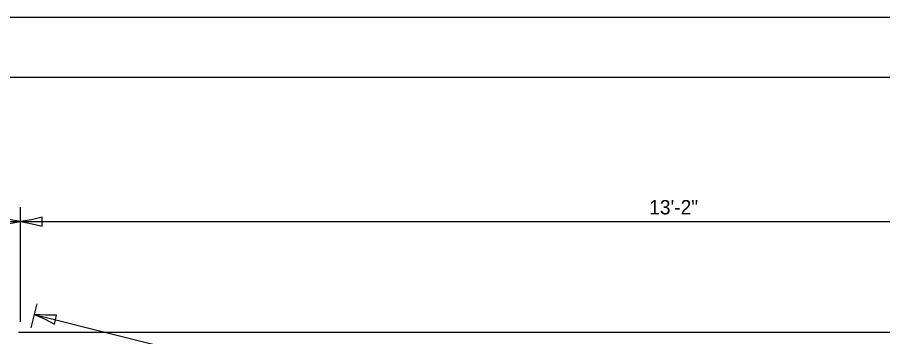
# Model space of a CAD drawing. Extents: x 2133490 to 2172050, y 2138301 to 2145980.
# Drawn here: x 2140823.8 to 2141185.5, y 2142404.2 to 2142537.6 of the extents above; entities that cross this region are included whole.
import ezdxf

# ---------------------------------------------------------------- set-up
doc = ezdxf.new("R2010")
doc.units = 0
for name, color, linetype in [('Level 63', 7, 'Continuous'), ('Sheets_50 Reference Boundary', 7, 'Continuous'), ('Sheets_General Details', 7, 'Continuous'), ('Sheets_Printer Plotting Border', 7, 'Continuous'), ('Topo_Bridge Structures', 7, 'Continuous')]:
    doc.layers.add(name, color=color, linetype=linetype)

msp = doc.modelspace()

# ---------------------------------------------------------------- linework, layer by layer
at = {"layer": 'Level 63'}
for p, q in [((2140825.08, 2142410.36), (2140825.08, 2142458.26)), ((2140756.83, 2142452.26), (2140825.08, 2142452.26)), ((2140825.08, 2142452.26), (2141416.04, 2142452.26)), ((2140829.5, 2142407.91), (2140832, 2142417.89)), ((2140830.9, 2142413.52), (2141207.79, 2142319.3)), ((2140824.22, 2142406.16), (2141403.92, 2142406.16))]:
    msp.add_line(p, q, dxfattribs=at)
at = {"layer": 'Sheets_50 Reference Boundary'}
msp.add_lwpolyline([(2140389.66, 2142512.57), (2141964.66, 2142512.57), (2141964.66, 2141512.58), (2140389.66, 2141512.58)], close=True, dxfattribs=at)
at = {"layer": 'Sheets_General Details'}
msp.add_line((2141989.66, 2142537.58), (2140289.66, 2142537.58), dxfattribs=at)
msp.add_lwpolyline([(2140389.66, 2142512.58), (2141964.66, 2142512.58), (2141964.66, 2141462.58), (2140389.66, 2141462.58)], close=True, dxfattribs=at)
at = {"layer": 'Sheets_Printer Plotting Border'}
msp.add_lwpolyline([(2140289.66, 2141437.58), (2141989.66, 2141437.58), (2141989.66, 2142537.58), (2140289.66, 2142537.58)], close=True, dxfattribs=at)
at = {"layer": 'Topo_Bridge Structures'}
for points in [[(2140815.99, 2142454.17), (2140815.98, 2142452.26), (2140815.98, 2142450.36), (2140820.53, 2142451.48), (2140825.08, 2142452.26), (2140820.23, 2142453.15)], [(2140834.18, 2142450.36), (2140834.19, 2142452.26), (2140834.19, 2142454.17), (2140829.63, 2142453.05), (2140825.08, 2142452.26), (2140829.94, 2142451.38)], [(2140839.27, 2142409.46), (2140839.73, 2142411.31), (2140840.2, 2142413.16), (2140835.51, 2142413.18), (2140830.9, 2142413.52), (2140835.4, 2142411.48)]]:
    msp.add_lwpolyline(points, close=True, dxfattribs=at)

# ---------------------------------------------------------------- texts
at = {"layer": 'Level 63'}
msp.add_text('13\'-2"', height=6, dxfattribs=at).set_placement((2141087.92, 2142455.28))

doc.saveas('drawing.dxf')
